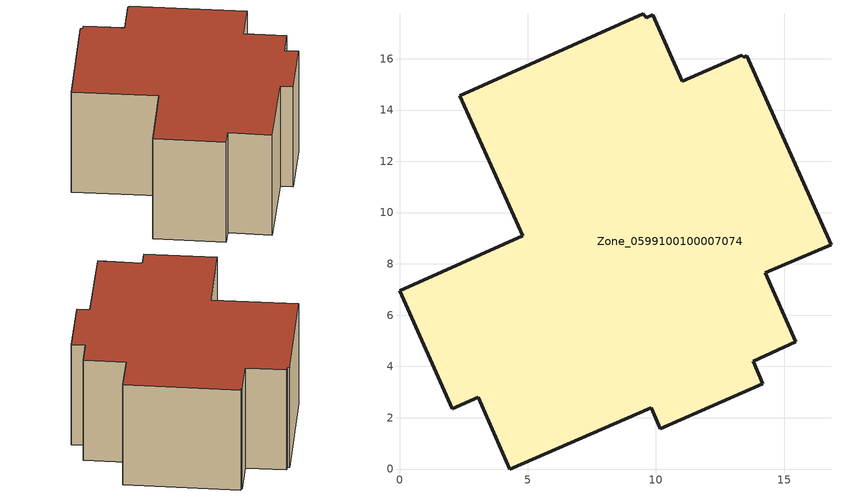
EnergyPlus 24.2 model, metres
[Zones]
Zone_0599100100007074
 floor ground (C_G): 3.06,2.8 2.05,2.35 0,6.95 4.81,9.09 2.36,14.55 9.51,17.75 9.62,17.6 9.87,17.72 11.02,15.13 13.35,16.14 13.43,16.06 13.54,16.12 16.83,8.75 14.26,7.65 15.46,4.96 13.79,4.21 14.17,3.33 10.17,1.57 9.81,2.39 4.3,0 z0
 wall outside (C_F): 2.36,14.55 4.81,9.09 0,6.95 2.05,2.35 3.06,2.8 4.3,0 9.81,2.39 10.17,1.57 14.17,3.33 13.79,4.21 15.46,4.96 14.26,7.65 16.83,8.75 13.54,16.12 13.43,16.06 13.35,16.14 11.02,15.13 9.87,17.72 9.62,17.6 9.51,17.75 2.36,14.55 z0:8.2
 roof outside (C_R): 13.35,16.14 11.02,15.13 9.87,17.72 9.62,17.6 9.51,17.75 2.36,14.55 4.81,9.09 0,6.95 2.05,2.35 3.06,2.8 4.3,0 9.81,2.39 10.17,1.57 14.17,3.33 13.79,4.21 15.46,4.96 14.26,7.65 16.83,8.75 13.54,16.12 13.43,16.06 z8.2
[BUILDING]
Pand.0599100100007074: North Axis=0; Terrain=City; Loads Convergence Tolerance Value=0.04; Temperature Convergence Tolerance Value=0.4; Solar Distribution=FullExterior; Maximum Number of Warmup Days=25; Minimum Number of Warmup Days=1
[Site:Location]
Rotterdam.The.Hague.AP_ZH_NLD Design_Conditions: Latitude=51.96; Longitude=4.45; Time Zone=1; Elevation=-4.5
[SITE:GROUNDTEMPERATURE:BUILDINGSURFACE]
18, 18, 18, 18, 18, 18, 18, 18, 18, 18, 18, 18
[MATERIAL] Thermal Absorptance=0.9; Solar Absorptance=0.7; Visible Absorptance=0.7
Name | Roughness | Thickness | Conductivity | Density | Specific Heat
G.D.2006-2014 | MediumSmooth | 0.15 | 0.06 | 540 | 1210
F.D.2006-2014 | Rough | 0.3 | 0.12 | 1920 | 840
R.D.2006-2014 | MediumRough | 0.2 | 0.08 | 1500 | 1000
[CONSTRUCTION]
C_G: G.D.2006-2014
C_F: F.D.2006-2014
C_R: R.D.2006-2014
[ZONE]
Zone_0599100100007074: Type=1; Multiplier=1; Ceiling Height=Autocalculate; Volume=Autocalculate; Floor Area=autocalculate; Part of Total Floor Area=Yes
[ZONEINFILTRATION:DESIGNFLOWRATE]
Infil_Zone_0599100100007074: Zone or ZoneList or Space or SpaceList=Zone_0599100100007074; Schedule=AlwaysOn; Design Flow Rate Calculation Method=Flow/Area; Flow Rate per Floor Area=0.0021; Constant Term Coefficient=1; Temperature Term Coefficient=0; Velocity Term Coefficient=0; Velocity Squared Term Coefficient=0
[HVACTEMPLATE:ZONE:IDEALLOADSAIRSYSTEM]
Zone_0599100100007074: Maximum Heating Supply Air Temperature=50; Minimum Cooling Supply Air Temperature=13; Maximum Heating Supply Air Humidity Ratio=0.0156; Minimum Cooling Supply Air Humidity Ratio=0.0077; Heating Limit=NoLimit; Cooling Limit=NoLimit; Dehumidification Control Type=ConstantSensibleHeatRatio; Cooling Sensible Heat Ratio=0.7; Dehumidification Setpoint=60; Humidification Control Type=None; Humidification Setpoint=30; Outdoor Air Method=None; Outdoor Air Flow Rate per Person=0.00944; Outdoor Air Flow Rate per Zone Floor Area=0; Outdoor Air Flow Rate per Zone=0; Demand Controlled Ventilation Type=None; Outdoor Air Economizer Type=NoEconomizer; Heat Recovery Type=None; Sensible Heat Recovery Effectiveness=0.7; Latent Heat Recovery Effectiveness=0.65
[ZONECONTROL:THERMOSTAT]
ThermostatControl_Zone_0599100100007074: Zone or ZoneList=Zone_0599100100007074; Control Type Schedule=DualSetpointControlType; Control 1=Thermostat_Zone_0599100100007074; Temperature Difference Between Cutout And Setpoint=0
[THERMOSTATSETPOINT:DUALSETPOINT]
Thermostat_Zone_0599100100007074: Heating Setpoint Temperature Schedule=HeatingSetpoint_Zone_0599100100007074; Cooling Setpoint Temperature Schedule=CoolingSetpoint_Zone_0599100100007074
[SCHEDULE:COMPACT]
HeatingSetpoint_Zone_0599100100007074: Through: 12/31, For: AllDays, Until: 24:00, 21
CoolingSetpoint_Zone_0599100100007074: Through: 12/31, For: AllDays, Until: 24:00, 24
DualSetpointControlType: Through: 12/31, For: AllDays, Until: 24:00, 4
AlwaysOn: Through: 12/31, For: AllDays, Until: 24:00, 1
